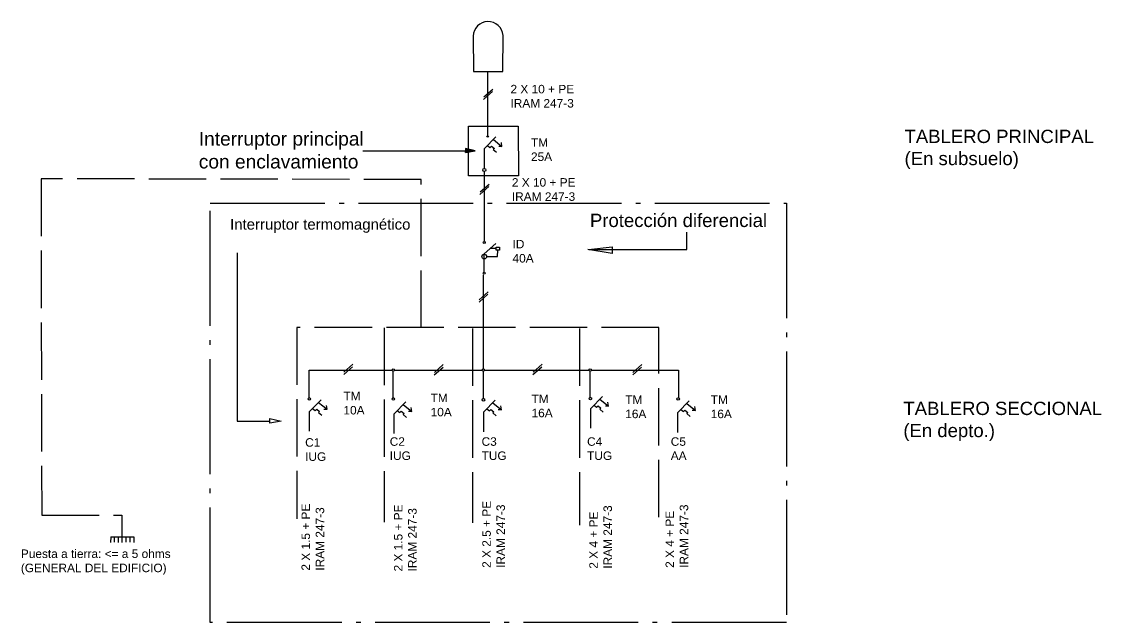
# Model space of a CAD drawing. Header units: millimetres. Extents: x 99.4 to 144.1, y 52.8 to 70.7.
# Drawn here: x 121.56 to 144.14, y 58.16 to 70.71 of the extents above; entities that cross this region are included whole.
import ezdxf

# ---------------------------------------------------------------- set-up
doc = ezdxf.new("R2010")
doc.units = ezdxf.units.MM
doc.header["$LTSCALE"] = 0.1
doc.linetypes.add('ACAD_ISO02W100', pattern=[15, 12, -3])
doc.linetypes.add('ACAD_ISO04W100', pattern=[30, 24, -3, 0, -3])
doc.layers.add('tablero', color=7, linetype='Continuous')
doc.layers.get('0').off()
doc.styles.get("Standard").update_dxf_attribs({"font": 'arial.ttf'})

# ---------------------------------------------------------------- blocks, each defined once
blk = doc.blocks.new('term')
for p, q in [((-3.1, -2.4), (8.7, 9.7)), ((0.1, 0.7), (2.6, -1.3)), ((2.6, -1.3), (4.2, 0.1)), ((4.2, 0.1), (7.1, -2.3)), ((6.1, 6.9), (14.9, -0.1)), ((14.9, -0.1), (14.3, 3.8)), ((-3.1, -22.5), (-3.1, -2.4)), ((7.1, -2.3), (6, -3.3)), ((6, -3.3), (9.4, -6.2)), ((14.9, -0.2), (11.6, -0.2))]:
    blk.add_line(p, q)

msp = doc.modelspace()

# ---------------------------------------------------------------- hatches: boundary and pattern name
at = {"layer": 'tablero'}
h = msp.add_hatch(color=256, dxfattribs=at)
h.dxf.hatch_style = 1
h.paths.add_polyline_path([(130.84, 67.976), (130.841, 68.061), (131.043, 68.015)])
h = msp.add_hatch(dxfattribs=at)
h.set_pattern_fill('ANGLE', color=256)
h.set_pattern_definition([(0, (-61.9934, -125.917), (0, 6.985), [5.08, -1.905]), (90, (-61.9934, -125.917), (-6.985, 4e-16), [5.08, -1.905])])
h.paths.add_polyline_path([(126.753, 62.42), (126.753, 62.32), (126.987, 62.365)])

# ---------------------------------------------------------------- linework, layer by layer
for p, q in [((131.003, 70.415), (131.01, 69.67)), ((131.623, 69.67), (131.631, 70.434)), ((131.01, 69.67), (131.623, 69.67)), ((131.307, 69.661), (131.307, 68.331)), ((131.223, 69.089), (131.407, 69.253)), ((131.226, 69.139), (131.413, 69.305)), ((128.694, 68.015), (130.839, 68.016)), ((130.841, 68.061), (130.84, 67.976)), ((131.043, 68.015), (130.841, 68.061)), ((130.841, 67.976), (131.043, 68.015)), ((131.235, 67.579), (131.235, 66.125)), ((131.15, 67.154), (131.336, 67.32)), ((131.146, 67.104), (131.33, 67.268)), ((135.474, 65.948), (135.474, 66.312)), ((131.235, 65.863), (131.479, 66.075)), ((131.486, 65.97), (131.357, 65.969)), ((131.486, 65.936), (131.486, 65.999)), ((131.486, 65.999), (131.554, 65.999)), ((131.554, 65.999), (131.555, 65.937)), ((133.914, 65.868), (133.401, 65.948)), ((133.415, 65.953), (133.914, 66.007)), ((133.428, 65.948), (135.474, 65.948)), ((133.914, 66.007), (133.914, 65.868)), ((126.069, 65.882), (126.069, 62.362)), ((131.231, 65.483), (131.235, 65.863)), ((131.284, 65.802), (131.514, 65.802)), ((131.555, 65.937), (131.487, 65.937)), ((131.514, 65.802), (131.517, 65.937)), ((131.219, 63.456), (131.219, 65.42)), ((131.132, 64.901), (131.318, 65.067)), ((131.128, 64.851), (131.312, 65.015)), ((128.297, 63.337), (128.481, 63.501)), ((128.301, 63.388), (128.487, 63.554)), ((130.189, 63.329), (130.373, 63.493)), ((130.193, 63.379), (130.379, 63.545)), ((132.254, 63.337), (132.437, 63.501)), ((132.257, 63.388), (132.444, 63.554)), ((134.342, 63.329), (134.526, 63.493)), ((134.346, 63.379), (134.533, 63.545)), ((127.577, 62.852), (127.577, 63.43)), ((127.577, 63.43), (129.306, 63.43)), ((129.332, 62.854), (129.332, 63.405)), ((129.357, 63.43), (131.193, 63.43)), ((131.219, 62.837), (131.219, 63.406)), ((131.244, 63.43), (133.426, 63.43)), ((133.451, 62.858), (133.451, 63.406)), ((133.476, 63.43), (135.295, 63.43)), ((135.295, 63.43), (135.295, 62.854)), ((126.069, 62.362), (126.752, 62.362)), ((126.753, 62.42), (126.987, 62.365)), ((126.753, 62.32), (126.753, 62.42)), ((126.987, 62.365), (126.753, 62.32)), ((123.66, 60.398), (123.66, 59.83)), ((123.424, 59.949), (123.422, 59.827)), ((123.424, 59.949), (123.904, 59.948)), ((123.498, 59.949), (123.498, 59.831)), ((123.578, 59.947), (123.578, 59.83)), ((123.74, 59.946), (123.741, 59.831)), ((123.824, 59.948), (123.824, 59.831)), ((123.904, 59.948), (123.905, 59.829))]:
    msp.add_line(p, q, dxfattribs=at)
at = {"layer": 'tablero', "linetype": 'ACAD_ISO02W100'}
for p, q in [((130.905, 68.531), (131.943, 68.531)), ((130.906, 68.046), (130.905, 68.531)), ((131.943, 68.531), (131.952, 67.488)), ((130.907, 67.488), (130.906, 67.99)), ((129.919, 67.414), (121.967, 67.428)), ((121.967, 67.428), (121.981, 60.398)), ((129.919, 64.313), (129.919, 67.414)), ((131.952, 67.488), (130.907, 67.488)), ((134.889, 64.323), (127.313, 64.323)), ((127.313, 64.323), (127.313, 60.324)), ((129.145, 64.316), (129.145, 60.254)), ((130.993, 64.299), (130.993, 60.237)), ((133.229, 64.299), (133.229, 60.187)), ((134.889, 60.356), (134.889, 64.323)), ((121.981, 60.398), (123.66, 60.398))]:
    msp.add_line(p, q, dxfattribs=at)
at = {"layer": 'tablero', "linetype": 'ACAD_ISO04W100'}
for p, q in [((125.504, 66.918), (137.555, 66.918)), ((125.506, 58.157), (125.506, 66.927)), ((137.555, 66.918), (137.555, 58.157)), ((137.555, 58.157), (125.506, 58.157))]:
    msp.add_line(p, q, dxfattribs=at)
at = {"layer": 'tablero'}
for centre, radius in [((131.308, 68.313), 0.0151), ((131.237, 67.611), 0.0321), ((131.235, 66.097), 0.0231), ((131.235, 65.802), 0.0485), ((131.231, 65.456), 0.0205), ((129.332, 63.43), 0.0251), ((131.219, 63.431), 0.0251), ((133.451, 63.431), 0.0251), ((127.578, 62.829), 0.0251), ((129.336, 62.826), 0.0251), ((131.218, 62.809), 0.0269), ((133.457, 62.831), 0.0251), ((135.291, 62.827), 0.0251)]:
    msp.add_circle(centre, radius, dxfattribs=at)
msp.add_arc((131.317, 70.399), 0.315, 4.9931, 178.0605, dxfattribs=at)

# ---------------------------------------------------------------- block references
at = {"layer": 'tablero', "xscale": 0.02050353019639612, "yscale": 0.02050353019639612, "zscale": 0.02050353019639612}
for p in [(131.301, 68.109), (127.645, 62.613), (131.289, 62.604), (133.53, 62.68), (135.346, 62.591), (129.415, 62.569)]:
    msp.add_blockref('term', p, dxfattribs=at)

# ---------------------------------------------------------------- texts
at = {"layer": 'tablero', "char_height": 0.1777, "attachment_point": 1}
for s, insert in [('2 X 10 + PE^JIRAM 247-3', (131.784, 69.392)), ('TM^J25A', (132.213, 68.275)), ('2 X 10 + PE^JIRAM 247-3', (131.813, 67.442)), ('ID^J40A', (131.827, 66.153)), ('TM^J10A', (128.291, 62.977)), ('TM^J10A', (130.114, 62.938)), ('TM^J16A', (132.225, 62.919)), ('TM^J16A', (134.184, 62.9)), ('TM^J16A', (135.972, 62.9)), ('C1^JIUG', (127.49, 62.007)), ('C2^JIUG', (129.259, 62.026)), ('C3^JTUG', (131.18, 62.026)), ('C4^JTUG', (133.386, 62.026)), ('C5^JAA', (135.136, 62.026)), ('Puesta a tierra: <= a 5 ohms^J(GENERAL DEL EDIFICIO)', (121.545, 59.681))]:
    msp.add_mtext_dynamic_manual_height_columns(s, width=19.10696, gutter_width=12.5, heights=[0], dxfattribs=dict(at, insert=insert))
at = {"layer": 'tablero', "linetype": 'ACAD_ISO04W100', "attachment_point": 1}
for s, width, heights, insert, char_height in [('Interruptor principal ^Jcon enclavamiento', 81.31234, [0], (125.266, 68.409), 0.28664), ('TABLERO PRINCIPAL^J(En subsuelo)', 54.15205, [14.334], (140.025, 68.454), 0.27737), ('TABLERO SECCIONAL^J(En depto.)', 54.15205, [14.334], (140, 62.769), 0.27737)]:
    msp.add_mtext_dynamic_manual_height_columns(s, width=width, gutter_width=12.5, heights=heights, dxfattribs=dict(at, insert=insert, char_height=char_height))
at = {"layer": 'tablero', "linetype": 'ACAD_ISO02W100', "attachment_point": 1}
for s, insert, char_height in [('Protección diferencial', (133.446, 66.698), 0.27737), ('Interruptor termomagnético', (125.92, 66.59), 0.2239)]:
    msp.add_mtext_dynamic_manual_height_columns(s, width=54.15205, gutter_width=12.5, heights=[14.334], dxfattribs=dict(at, insert=insert, char_height=char_height))
at = {"layer": 'tablero', "char_height": 0.1777, "attachment_point": 1, "rotation": 90}
for s, insert in [('2 X 1.5 + PE^JIRAM 247-3', (127.414, 59.239)), ('2 X 1.5 + PE^JIRAM 247-3', (129.348, 59.222)), ('2 X 2.5 + PE^JIRAM 247-3', (131.195, 59.297)), ('2 X 4 + PE^JIRAM 247-3', (133.432, 59.28)), ('2 X 4 + PE^JIRAM 247-3', (135.027, 59.297))]:
    msp.add_mtext_dynamic_manual_height_columns(s, width=19.10696, gutter_width=12.5, heights=[0], dxfattribs=dict(at, insert=insert))

doc.saveas('drawing.dxf')
